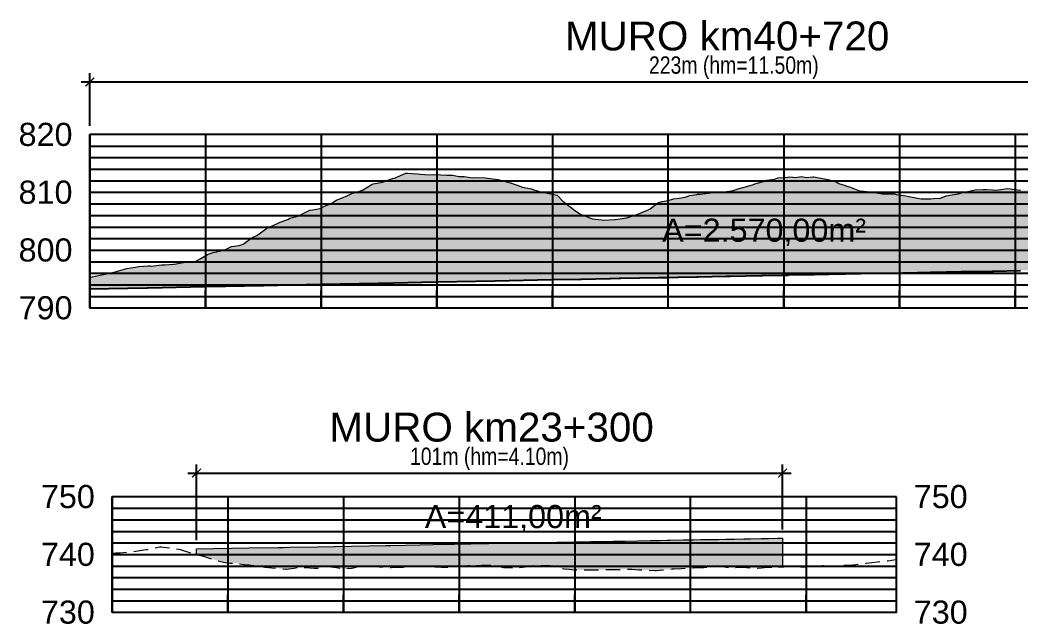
# Model space of a CAD drawing. Header units: metres. Extents: x 303118 to 359298, y 7408194 to 7460879.
# Drawn here: x 327289.3 to 327462.2, y 7420570.1 to 7420674.6 of the extents above; entities that cross this region are included whole.
import ezdxf

# ---------------------------------------------------------------- set-up
doc = ezdxf.new("R2010")
doc.units = ezdxf.units.M
doc.header["$LTSCALE"] = 10
doc.header["$PDMODE"] = 3
doc.header["$PDSIZE"] = 0.5
doc.linetypes.add('HIDDEN', pattern=[0.375, 0.25, -0.125])
doc.layers.add('F-VT-GREIDE', color=6, linetype='Continuous', lineweight=0)
doc.layers.add('F-VT-TERRENO', color=90, linetype='HIDDEN', lineweight=0)
for name, color, linetype in [('U-VT-MURO PERFIL', 15, 'Continuous'), ('U-VT-PERFIL', 4, 'Continuous'), ('U-VT-PERFIL-TXT', 2, 'Continuous')]:
    doc.layers.add(name, color=color, linetype=linetype)
doc.styles.add('Arial', font='arial.ttf')
doc.styles.add('DIM', font='arial.ttf', dxfattribs={"width": 0.8})
doc.styles.add('R80', font='arial.ttf')
doc.dimstyles.new('U-1_2000', dxfattribs={"dimscale": 2, "dimtxt": 1.5, "dimasz": 0.75, "dimexe": 0.75, "dimexo": 0.75, "dimgap": 0.25, "dimtad": 1, "dimzin": 4, "dimtxsty": 'DIM', "dimblk": 'ARCHTICK', "dimcen": 0.7, "dimdle": 0.75, "dimclrd": 256, "dimclre": 256, "dimclrt": 256, "dimaunit": 1, "dimadec": 3, "dimazin": 2, "dimtfac": 1, "dimtofl": 0, "dimtmove": 0, "dimatfit": 3, "dimldrblk": 'CLOSEDBLANK', "dimfxl": 0, "dimtolj": 1, "dimtzin": 0, "dimlwd": -1, "dimlwe": -1, "dimarcsym": 0})

# ---------------------------------------------------------------- blocks, each defined once
blk = doc.blocks.new('_ArchTick')
at = {"color": 0, "linetype": 'ByBlock', "const_width": 0.15}
blk.add_lwpolyline([(-0.5, -0.5), (0.5, 0.5)], dxfattribs=at)
blk = doc.blocks.new('*D182')
at = {"layer": 'Defpoints', "color": 0, "transparency": 16777216}
for p in [(327421.14, 7420596.22), (327421.14, 7420584.96), (327319.82, 7420583.1)]:
    blk.add_point(p, dxfattribs=at)
at = {"layer": 'U-VT-PERFIL-TXT', "transparency": 16777216}
for p, q in [((327319.82, 7420584.6), (327319.82, 7420597.72)), ((327421.14, 7420586.46), (327421.14, 7420597.72)), ((327318.32, 7420596.22), (327422.64, 7420596.22))]:
    blk.add_line(p, q, dxfattribs=at)
at = {"layer": 'U-VT-PERFIL-TXT', "transparency": 16777216, "xscale": 1.5, "yscale": 1.5, "zscale": 1.5, "rotation": 180}
blk.add_blockref('_ArchTick', (327319.82, 7420596.22), dxfattribs=at)
at = {"layer": 'U-VT-PERFIL-TXT', "transparency": 16777216, "xscale": 1.5, "yscale": 1.5, "zscale": 1.5}
blk.add_blockref('_ArchTick', (327421.14, 7420596.22), dxfattribs=at)
at = {"layer": 'U-VT-PERFIL-TXT', "transparency": 16777216, "insert": (327370.48, 7420598.68), "char_height": 3, "attachment_point": 5, "style": 'DIM'}
blk.add_mtext('\\A1;101m (hm=4.10m)', dxfattribs=at)
blk = doc.blocks.new('_ClosedBlank')
at = {"lineweight": -2}
for p, q in [((-1, 0.17), (0, 0)), ((-1, 0.17), (-1, -0.17)), ((0, 0), (-1, -0.17))]:
    blk.add_line(p, q, dxfattribs=at)
blk = doc.blocks.new('*D183')
at = {"layer": 'Defpoints', "color": 0, "transparency": 16777216}
for p in [(327524.07, 7420663.9), (327301.39, 7420654.8), (327524.07, 7420654.8)]:
    blk.add_point(p, dxfattribs=at)
at = {"layer": 'U-VT-PERFIL-TXT', "transparency": 16777216}
for p, q in [((327299.89, 7420663.9), (327525.57, 7420663.9)), ((327301.39, 7420656.3), (327301.39, 7420665.4)), ((327524.07, 7420656.3), (327524.07, 7420665.4))]:
    blk.add_line(p, q, dxfattribs=at)
at = {"layer": 'U-VT-PERFIL-TXT', "transparency": 16777216, "xscale": 1.5, "yscale": 1.5, "zscale": 1.5, "rotation": 180}
blk.add_blockref('_ArchTick', (327301.39, 7420663.9), dxfattribs=at)
at = {"layer": 'U-VT-PERFIL-TXT', "transparency": 16777216, "xscale": 1.5, "yscale": 1.5, "zscale": 1.5}
blk.add_blockref('_ArchTick', (327524.07, 7420663.9), dxfattribs=at)
at = {"layer": 'U-VT-PERFIL-TXT', "transparency": 16777216, "insert": (327412.73, 7420666.37), "char_height": 3, "attachment_point": 5, "style": 'DIM'}
blk.add_mtext('\\A1;223m (hm=11.50m)', dxfattribs=at)

msp = doc.modelspace()

# ---------------------------------------------------------------- hatches: boundary and pattern name
at = {"layer": 'U-VT-MURO PERFIL', "lineweight": -3}
h = msp.add_hatch(dxfattribs=at)
h.set_pattern_fill('ANGLE', color=256, scale=0.1)
h.set_pattern_definition([(0, (0, -100), (0, 0.6985), [0.508, -0.1905]), (90, (0, -100), (-0.6985, 4e-17), [0.508, -0.1905])])
h.paths.add_polyline_path([(327524.065, 7420635.141), (327524.065, 7420632.472), (327524.018, 7420632.471), (327520.734, 7420632.408), (327520.731, 7420632.408), (327520.466, 7420632.403), (327520.4, 7420632.402), (327519.936, 7420632.393), (327515.806, 7420632.313), (327515.802, 7420632.313), (327515.497, 7420632.307), (327515.472, 7420632.307), (327513.763, 7420632.274), (327513.612, 7420632.271), (327510.153, 7420632.203), (327504.499, 7420632.095), (327503.445, 7420632.075), (327503.419, 7420632.075), (327501.672, 7420632.041), (327498.845, 7420631.986), (327493.249, 7420631.879), (327493.192, 7420631.878), (327493.128, 7420631.877), (327487.924, 7420631.777), (327487.848, 7420631.775), (327487.543, 7420631.769), (327487.538, 7420631.769), (327482.945, 7420631.681), (327482.878, 7420631.679), (327482.817, 7420631.678), (327482.816, 7420631.678), (327482.613, 7420631.674), (327482.61, 7420631.674), (327477.985, 7420631.585), (327477.918, 7420631.584), (327477.686, 7420631.579), (327477.682, 7420631.579), (327477.682, 7420631.579), (327472.668, 7420631.482), (327472.594, 7420631.481), (327472.534, 7420631.48), (327472.533, 7420631.48), (327472.407, 7420631.477), (327472.405, 7420631.477), (327467.356, 7420631.38), (327467.282, 7420631.378), (327467.13, 7420631.375), (327467.128, 7420631.375), (327462.468, 7420631.285), (327462.4, 7420631.284), (327462.282, 7420631.281), (327462.28, 7420631.281), (327462.279, 7420631.281), (327462.279, 7420631.281), (327457.595, 7420631.19), (327457.527, 7420631.189), (327457.431, 7420631.187), (327457.429, 7420631.187), (327457.429, 7420631.187), (327452.253, 7420631.087), (327452.177, 7420631.085), (327452.119, 7420631.084), (327452.118, 7420631.084), (327452.059, 7420631.083), (327452.058, 7420631.083), (327446.915, 7420630.983), (327446.839, 7420630.981), (327446.807, 7420630.981), (327446.807, 7420630.981), (327442.154, 7420630.89), (327442.086, 7420630.889), (327442.078, 7420630.889), (327442.078, 7420630.889), (327441.871, 7420630.884), (327441.868, 7420630.884), (327437.414, 7420630.798), (327437.348, 7420630.796), (327437.348, 7420630.796), (327437.341, 7420630.796), (327437.341, 7420630.796), (327432.041, 7420630.693), (327431.963, 7420630.691), (327431.927, 7420630.69), (327431.926, 7420630.69), (327431.712, 7420630.686), (327431.709, 7420630.686), (327426.651, 7420630.587), (327426.577, 7420630.585), (327426.523, 7420630.584), (327426.522, 7420630.584), (327422.16, 7420630.499), (327422.094, 7420630.498), (327422.025, 7420630.496), (327422.024, 7420630.496), (327421.588, 7420630.488), (327421.582, 7420630.488), (327417.669, 7420630.411), (327417.611, 7420630.41), (327417.611, 7420630.41), (327417.535, 7420630.408), (327417.534, 7420630.408), (327412.107, 7420630.302), (327412.025, 7420630.3), (327412.023, 7420630.3), (327411.927, 7420630.298), (327411.92, 7420630.298), (327411.486, 7420630.289), (327406.513, 7420630.191), (327406.439, 7420630.19), (327406.334, 7420630.187), (327406.332, 7420630.187), (327403.138, 7420630.124), (327403.09, 7420630.124), (327402.981, 7420630.121), (327402.98, 7420630.121), (327401.445, 7420630.091), (327401.422, 7420630.091), (327399.766, 7420630.058), (327399.741, 7420630.057), (327399.741, 7420630.057), (327399.634, 7420630.055), (327399.632, 7420630.055), (327393.164, 7420629.927), (327393.067, 7420629.925), (327393.065, 7420629.925), (327392.941, 7420629.923), (327392.918, 7420629.922), (327391.39, 7420629.892), (327391.316, 7420629.891), (327386.393, 7420629.793), (327386.27, 7420629.79), (327386.269, 7420629.79), (327381.458, 7420629.695), (327381.386, 7420629.693), (327381.239, 7420629.691), (327371.386, 7420629.495), (327361.534, 7420629.299), (327361.386, 7420629.296), (327361.239, 7420629.293), (327351.386, 7420629.098), (327351.239, 7420629.095), (327341.386, 7420628.899), (327341.239, 7420628.896), (327331.386, 7420628.701), (327321.534, 7420628.505), (327321.386, 7420628.502), (327321.239, 7420628.499), (327311.386, 7420628.304), (327311.239, 7420628.301), (327301.386, 7420628.105), (327301.386, 7420630.082), (327301.758, 7420630.185), (327302.564, 7420630.379), (327303.768, 7420630.582), (327304.806, 7420630.825), (327305.777, 7420631.039), (327306.569, 7420631.302), (327307.787, 7420631.632), (327309.281, 7420631.827), (327309.797, 7420631.981), (327311.524, 7420632.077), (327311.807, 7420632.076), (327312.038, 7420632.053), (327313.817, 7420632.237), (327314.351, 7420632.27), (327315.828, 7420632.352), (327315.999, 7420632.4), (327317.839, 7420632.709), (327319.339, 7420632.836), (327319.85, 7420632.938), (327320.476, 7420633.274), (327321.861, 7420634.11), (327322.72, 7420634.376), (327323.872, 7420634.631), (327324.811, 7420634.937), (327325.882, 7420635.457), (327327.197, 7420635.63), (327327.893, 7420635.818), (327329.441, 7420636.974), (327329.904, 7420637.134), (327330.282, 7420637.338), (327331.915, 7420638.521), (327333.918, 7420639.458), (327333.926, 7420639.461), (327334, 7420639.497), (327335.755, 7420640.185), (327335.937, 7420640.32), (327337.584, 7420640.75), (327337.948, 7420640.978), (327339.407, 7420641.714), (327339.959, 7420641.75), (327341.229, 7420641.991), (327341.97, 7420642.412), (327343.056, 7420642.79), (327343.981, 7420643.446), (327344.882, 7420643.814), (327345.992, 7420644.274), (327346.706, 7420644.578), (327348.003, 7420644.988), (327348.534, 7420645.176), (327350.014, 7420646.122), (327350.356, 7420646.292), (327352.025, 7420646.541), (327352.178, 7420646.627), (327353.73, 7420647.173), (327354.035, 7420647.263), (327354.069, 7420647.269), (327356.045, 7420648.098), (327356.312, 7420648.126), (327358.055, 7420647.977), (327358.552, 7420647.953), (327360.065, 7420647.838), (327360.786, 7420647.861), (327362.075, 7420647.833), (327363.029, 7420647.788), (327364.085, 7420647.758), (327365.265, 7420647.515), (327366.095, 7420647.567), (327367.503, 7420647.328), (327368.105, 7420647.345), (327369.746, 7420647.324), (327370.115, 7420647.27), (327371.979, 7420647.021), (327372.125, 7420646.966), (327373.392, 7420646.64), (327374.065, 7420646.452), (327374.135, 7420646.437), (327375.887, 7420645.792), (327376.146, 7420645.698), (327377.715, 7420645.399), (327378.157, 7420645.25), (327379.539, 7420644.833), (327380.168, 7420644.709), (327381.361, 7420644.48), (327382.179, 7420644.295), (327383.187, 7420643.284), (327384.19, 7420642.492), (327385.419, 7420641.543), (327386.204, 7420641.027), (327386.393, 7420640.95), (327387.665, 7420640.431), (327388.214, 7420640.232), (327389.897, 7420640.028), (327390.224, 7420639.965), (327392.136, 7420640.105), (327392.233, 7420640.103), (327393.081, 7420640.229), (327394.135, 7420640.392), (327394.244, 7420640.404), (327395.965, 7420640.974), (327396.255, 7420641.063), (327397.789, 7420641.695), (327398.265, 7420641.948), (327399.612, 7420643), (327399.741, 7420643.042), (327400.276, 7420643.216), (327401.442, 7420643.402), (327402.286, 7420643.661), (327403.272, 7420643.765), (327404.297, 7420643.985), (327405.101, 7420644.243), (327406.307, 7420644.447), (327406.439, 7420644.459), (327406.933, 7420644.503), (327408.317, 7420644.68), (327408.764, 7420644.717), (327410.327, 7420644.839), (327410.597, 7420644.856), (327412.336, 7420645.084), (327412.436, 7420645.039), (327413.454, 7420645.4), (327414.267, 7420645.648), (327414.346, 7420645.657), (327416.098, 7420646.152), (327416.356, 7420646.262), (327417.611, 7420646.598), (327417.938, 7420646.684), (327418.365, 7420646.929), (327419.779, 7420647.083), (327420.374, 7420647.296), (327421.619, 7420647.34), (327422.382, 7420647.496), (327423.464, 7420647.343), (327424.391, 7420647.539), (327425.307, 7420647.347), (327426.399, 7420647.51), (327426.577, 7420647.476), (327427.15, 7420647.362), (327428.407, 7420647.117), (327429, 7420647.037), (327430.415, 7420646.603), (327430.855, 7420646.343), (327431.963, 7420645.987), (327432.422, 7420645.835), (327432.705, 7420645.762), (327434.429, 7420645.089), (327434.561, 7420645.073), (327436.273, 7420644.876), (327436.436, 7420644.859), (327436.449, 7420644.857), (327437.348, 7420644.732), (327438.442, 7420644.569), (327438.628, 7420644.52), (327440.447, 7420644.568), (327440.799, 7420644.427), (327442.078, 7420644.233), (327442.452, 7420644.173), (327442.958, 7420644.092), (327444.457, 7420643.766), (327445.119, 7420643.682), (327446.462, 7420643.653), (327446.807, 7420643.695), (327447.272, 7420643.748), (327448.466, 7420643.794), (327449.412, 7420644.182), (327450.47, 7420644.365), (327451.559, 7420644.553), (327452.118, 7420644.71), (327452.473, 7420644.805), (327453.688, 7420645.08), (327454.477, 7420645.236), (327455.816, 7420645.286), (327456.48, 7420645.307), (327457.429, 7420645.211), (327457.936, 7420645.154), (327458.483, 7420645.216), (327460.051, 7420645.463), (327460.485, 7420645.424), (327462.165, 7420645.193), (327462.279, 7420645.175), (327462.488, 7420645.14), (327464.256, 7420645.171), (327464.49, 7420645.194), (327466.355, 7420645.012), (327466.491, 7420644.994), (327467.128, 7420645.181), (327468.445, 7420645.551), (327468.493, 7420645.559), (327469.854, 7420645.494), (327470.473, 7420645.433), (327470.494, 7420645.436), (327472.4, 7420645.404), (327472.405, 7420645.403), (327472.496, 7420645.381), (327474.34, 7420644.831), (327474.497, 7420644.807), (327476.29, 7420644.33), (327476.498, 7420644.217), (327477.682, 7420643.841), (327478.236, 7420643.665), (327478.499, 7420643.56), (327480.192, 7420643.119), (327480.5, 7420643.062), (327482.157, 7420642.44), (327482.501, 7420642.339), (327482.61, 7420642.336), (327484.127, 7420642.29), (327484.501, 7420642.225), (327486.1, 7420641.99), (327486.502, 7420641.9), (327487.538, 7420641.523), (327488.086, 7420641.323), (327488.502, 7420641.208), (327490.079, 7420640.666), (327490.502, 7420640.467), (327492.071, 7420640.248), (327492.502, 7420640.14), (327493.192, 7420639.985), (327494.079, 7420639.786), (327494.502, 7420639.737), (327496.094, 7420639.378), (327496.503, 7420639.249), (327496.907, 7420639.158), (327498.511, 7420638.141), (327498.845, 7420638.072), (327500.149, 7420637.801), (327500.512, 7420637.72), (327500.861, 7420637.613), (327502.512, 7420637.325), (327502.829, 7420637.284), (327504.499, 7420636.89), (327504.513, 7420636.887), (327506.282, 7420636.31), (327506.514, 7420636.336), (327506.733, 7420636.263), (327508.515, 7420636.175), (327508.682, 7420636.127), (327510.153, 7420636.155), (327510.517, 7420636.16), (327512.488, 7420636.219), (327512.518, 7420636.214), (327512.546, 7420636.217), (327513.293, 7420636.012), (327514.476, 7420635.687), (327514.52, 7420635.683), (327515.806, 7420635.654), (327516.401, 7420635.639), (327516.522, 7420635.637), (327516.656, 7420635.628), (327518.524, 7420635.735), (327519.936, 7420635.495), (327520.217, 7420635.446), (327520.527, 7420635.436), (327520.874, 7420635.424), (327522.53, 7420635.222), (327524.01, 7420635.147)])
h = msp.add_hatch(dxfattribs=at)
h.set_pattern_fill('ANGLE', color=256, scale=0.1)
h.set_pattern_definition([(0, (0, 26.9663), (0, 0.6985), [0.508, -0.1905]), (90, (0, 26.9663), (-0.6985, 4e-17), [0.508, -0.1905])])
h.paths.add_polyline_path([(327421.141, 7420584.955), (327420.318, 7420584.941), (327418.692, 7420584.912), (327417.502, 7420584.891), (327415.624, 7420584.857), (327414.457, 7420584.836), (327412.837, 7420584.808), (327411.412, 7420584.782), (327410.056, 7420584.758), (327408.589, 7420584.731), (327407.035, 7420584.703), (327405.766, 7420584.681), (327404.02, 7420584.649), (327401.679, 7420584.606), (327401.221, 7420584.598), (327399.852, 7420584.574), (327398.429, 7420584.547), (327393.939, 7420584.466), (327392.023, 7420584.43), (327388.026, 7420584.358), (327382.372, 7420584.254), (327382.113, 7420584.249), (327376.2, 7420584.142), (327372.723, 7420584.077), (327370.287, 7420584.033), (327364.374, 7420583.924), (327363.076, 7420583.899), (327358.461, 7420583.815), (327353.43, 7420583.721), (327352.548, 7420583.705), (327346.635, 7420583.596), (327343.788, 7420583.542), (327340.722, 7420583.486), (327335.97, 7420583.397), (327334.809, 7420583.375), (327334.147, 7420583.363), (327328.896, 7420583.268), (327319.822, 7420583.1), (327319.822, 7420582.1), (327320.828, 7420581.884), (327320.868, 7420581.877), (327323.245, 7420581.125), (327324.499, 7420580.798), (327325.174, 7420580.688), (327325.626, 7420580.651), (327326.618, 7420580.623), (327328.068, 7420580.421), (327328.11, 7420580.419), (327328.896, 7420580.323), (327330.446, 7420580.122), (327331.653, 7420579.97), (327332.87, 7420579.82), (327333.815, 7420579.776), (327334.809, 7420579.661), (327335.192, 7420579.613), (327335.257, 7420579.608), (327335.302, 7420579.607), (327336.692, 7420579.783), (327337.751, 7420579.947), (327338.127, 7420579.945), (327338.661, 7420579.883), (327340.194, 7420579.764), (327341.005, 7420579.809), (327342.119, 7420580.079), (327342.429, 7420580.152), (327342.652, 7420580.067), (327344.042, 7420579.861), (327345.121, 7420579.65), (327345.532, 7420579.671), (327346.73, 7420579.76), (327347.6, 7420580), (327348.157, 7420580.065), (327348.913, 7420580.106), (327349.59, 7420580.093), (327350.087, 7420580.102), (327352.275, 7420579.921), (327352.572, 7420579.888), (327353.504, 7420579.904), (327355.321, 7420579.942), (327355.583, 7420579.962), (327356.731, 7420580.072), (327357.6, 7420580.076), (327358.161, 7420580.082), (327358.461, 7420580.115), (327358.89, 7420580.158), (327360.13, 7420580.137), (327361.011, 7420580.004), (327362.139, 7420579.937), (327362.667, 7420579.952), (327364.533, 7420580.008), (327365.473, 7420580.054), (327366.708, 7420580.227), (327367.765, 7420580.286), (327368.131, 7420580.229), (327368.588, 7420580.238), (327369.554, 7420580.361), (327370.329, 7420580.296), (327370.978, 7420580.325), (327371.774, 7420580.137), (327372.911, 7420579.915), (327374.933, 7420579.824), (327375.239, 7420579.82), (327375.491, 7420579.826), (327376.2, 7420579.942), (327376.66, 7420580.013), (327378.098, 7420580.236), (327379.503, 7420580.257), (327380.885, 7420580.239), (327381.18, 7420580.145), (327382.113, 7420579.944), (327383.33, 7420579.676), (327384.255, 7420579.603), (327385.174, 7420579.475), (327385.967, 7420579.449), (327386.594, 7420579.479), (327387.326, 7420579.457), (327388.017, 7420579.502), (327388.615, 7420579.474), (327390.363, 7420579.52), (327391.28, 7420579.527), (327393.383, 7420579.567), (327393.679, 7420579.584), (327393.939, 7420579.584), (327393.94, 7420579.584), (327395.098, 7420579.578), (327396.384, 7420579.482), (327396.518, 7420579.48), (327396.639, 7420579.483), (327399.071, 7420579.393), (327399.337, 7420579.384), (327399.365, 7420579.384), (327399.852, 7420579.431), (327402.048, 7420579.634), (327402.175, 7420579.664), (327402.313, 7420579.661), (327403.594, 7420579.707), (327404.775, 7420579.773), (327405.187, 7420579.809), (327405.765, 7420579.834), (327407.523, 7420579.899), (327408.178, 7420579.941), (327410.272, 7420580.053), (327410.667, 7420580.039), (327411.086, 7420579.988), (327411.411, 7420579.956), (327412.084, 7420579.887), (327413.044, 7420579.882), (327413.972, 7420579.916), (327414.915, 7420579.898), (327415.831, 7420579.822), (327416.33, 7420579.785), (327416.844, 7420579.786), (327417.502, 7420579.837), (327418.62, 7420579.917), (327419.154, 7420579.954), (327419.7, 7420579.949), (327420.571, 7420579.919), (327421.141, 7420579.96)])

# ---------------------------------------------------------------- linework, layer by layer
at = {"layer": 'F-VT-GREIDE', "color": 6, "linetype": 'Continuous', "lineweight": 0}
msp.add_lwpolyline([(327319.822, 7420582.1), (327319.822, 7420583.1), (327328.896, 7420583.268), (327334.025, 7420583.361), (327334.147, 7420583.363), (327334.809, 7420583.375), (327335.947, 7420583.396), (327335.97, 7420583.397), (327340.722, 7420583.486), (327343.689, 7420583.54), (327343.788, 7420583.542), (327346.635, 7420583.596), (327352.548, 7420583.705), (327353.306, 7420583.719), (327353.43, 7420583.721), (327358.461, 7420583.815), (327362.951, 7420583.897), (327363.076, 7420583.899), (327364.374, 7420583.924), (327370.287, 7420584.033), (327372.599, 7420584.074), (327372.723, 7420584.077), (327376.2, 7420584.142), (327382.113, 7420584.249), (327382.243, 7420584.252), (327382.372, 7420584.254), (327388.026, 7420584.358), (327391.897, 7420584.428), (327392.023, 7420584.43), (327393.939, 7420584.466), (327398.345, 7420584.546), (327398.429, 7420584.547), (327399.852, 7420584.574), (327401.185, 7420584.597), (327401.221, 7420584.598), (327401.673, 7420584.606), (327401.679, 7420584.606), (327403.99, 7420584.648), (327404.02, 7420584.649), (327405.743, 7420584.68), (327405.765, 7420584.681), (327405.766, 7420584.681), (327407.018, 7420584.703), (327407.035, 7420584.703), (327408.569, 7420584.731), (327408.589, 7420584.731), (327410.037, 7420584.757), (327410.056, 7420584.758), (327411.364, 7420584.781), (327411.381, 7420584.782), (327411.411, 7420584.782), (327411.412, 7420584.782), (327411.412, 7420584.782), (327412.819, 7420584.807), (327412.837, 7420584.808), (327414.436, 7420584.836), (327414.457, 7420584.836), (327415.609, 7420584.857), (327415.624, 7420584.857), (327417.477, 7420584.89), (327417.502, 7420584.891), (327417.502, 7420584.891), (327418.676, 7420584.912), (327418.692, 7420584.912), (327420.286, 7420584.94), (327420.307, 7420584.94), (327420.318, 7420584.941), (327421.141, 7420584.955), (327421.141, 7420579.96)], dxfattribs=at)
at = {"layer": 'F-VT-TERRENO', "color": 90, "linetype": 'HIDDEN', "lineweight": 0}
msp.add_lwpolyline([(327301.386, 7420630.082), (327301.758, 7420630.185), (327302.564, 7420630.379), (327303.768, 7420630.582), (327304.806, 7420630.825), (327305.777, 7420631.039), (327306.569, 7420631.302), (327307.787, 7420631.632), (327309.281, 7420631.827), (327309.797, 7420631.981), (327311.524, 7420632.077), (327311.807, 7420632.076), (327312.038, 7420632.053), (327313.817, 7420632.237), (327314.351, 7420632.27), (327315.828, 7420632.352), (327315.999, 7420632.4), (327317.839, 7420632.709), (327319.339, 7420632.836), (327319.85, 7420632.938), (327320.476, 7420633.274), (327321.861, 7420634.11), (327322.72, 7420634.376), (327323.872, 7420634.631), (327324.811, 7420634.937), (327325.882, 7420635.457), (327327.197, 7420635.63), (327327.893, 7420635.818), (327329.441, 7420636.974), (327329.904, 7420637.134), (327330.282, 7420637.338), (327331.915, 7420638.521), (327333.918, 7420639.458), (327333.926, 7420639.461), (327334, 7420639.497), (327335.755, 7420640.185), (327335.937, 7420640.32), (327337.584, 7420640.75), (327337.948, 7420640.978), (327339.407, 7420641.714), (327339.959, 7420641.75), (327341.229, 7420641.991), (327341.97, 7420642.412), (327343.056, 7420642.79), (327343.981, 7420643.446), (327344.882, 7420643.814), (327345.992, 7420644.274), (327346.706, 7420644.578), (327348.003, 7420644.988), (327348.534, 7420645.176), (327350.014, 7420646.122), (327350.356, 7420646.292), (327352.025, 7420646.541), (327352.178, 7420646.627), (327353.73, 7420647.173), (327354.035, 7420647.263), (327354.069, 7420647.269), (327356.045, 7420648.098), (327356.312, 7420648.126), (327358.055, 7420647.977), (327358.552, 7420647.953), (327360.065, 7420647.838), (327360.786, 7420647.861), (327362.075, 7420647.833), (327363.029, 7420647.788), (327364.085, 7420647.758), (327365.265, 7420647.515), (327366.095, 7420647.567), (327367.503, 7420647.328), (327368.105, 7420647.345), (327369.746, 7420647.324), (327370.115, 7420647.27), (327371.979, 7420647.021), (327372.125, 7420646.966), (327373.392, 7420646.64), (327374.065, 7420646.452), (327374.135, 7420646.437), (327375.887, 7420645.792), (327376.146, 7420645.698), (327377.715, 7420645.399), (327378.157, 7420645.25), (327379.539, 7420644.833), (327380.168, 7420644.709), (327381.361, 7420644.48), (327382.179, 7420644.295), (327383.187, 7420643.284), (327384.19, 7420642.492), (327385.419, 7420641.543), (327386.204, 7420641.027), (327386.393, 7420640.95), (327387.665, 7420640.431), (327388.214, 7420640.232), (327389.897, 7420640.028), (327390.224, 7420639.965), (327392.136, 7420640.105), (327392.233, 7420640.103), (327393.081, 7420640.229), (327394.135, 7420640.392), (327394.244, 7420640.404), (327395.965, 7420640.974), (327396.255, 7420641.063), (327397.789, 7420641.695), (327398.265, 7420641.948), (327399.612, 7420643), (327399.741, 7420643.042), (327400.276, 7420643.216), (327401.442, 7420643.402), (327402.286, 7420643.661), (327403.272, 7420643.765), (327404.297, 7420643.985), (327405.101, 7420644.243), (327406.307, 7420644.447), (327406.439, 7420644.459), (327406.933, 7420644.503), (327408.317, 7420644.68), (327408.764, 7420644.717), (327410.327, 7420644.839), (327410.597, 7420644.856), (327412.336, 7420645.084), (327412.436, 7420645.039), (327413.454, 7420645.4), (327414.267, 7420645.648), (327414.346, 7420645.657), (327416.098, 7420646.152), (327416.356, 7420646.262), (327417.611, 7420646.598), (327417.938, 7420646.684), (327418.365, 7420646.929), (327419.779, 7420647.083), (327420.374, 7420647.296), (327421.619, 7420647.34), (327422.382, 7420647.496), (327423.464, 7420647.343), (327424.391, 7420647.539), (327425.307, 7420647.347), (327426.399, 7420647.51), (327426.577, 7420647.476), (327427.15, 7420647.362), (327428.407, 7420647.117), (327429, 7420647.037), (327430.415, 7420646.603), (327430.855, 7420646.343), (327431.963, 7420645.987), (327432.422, 7420645.835), (327432.705, 7420645.762), (327434.429, 7420645.089), (327434.561, 7420645.073), (327436.273, 7420644.876), (327436.436, 7420644.859), (327436.449, 7420644.857), (327437.348, 7420644.732), (327438.442, 7420644.569), (327438.628, 7420644.52), (327440.447, 7420644.568), (327440.799, 7420644.427), (327442.078, 7420644.233), (327442.452, 7420644.173), (327442.958, 7420644.092), (327444.457, 7420643.766), (327445.119, 7420643.682), (327446.462, 7420643.653), (327446.807, 7420643.695), (327447.272, 7420643.748), (327448.466, 7420643.794), (327449.412, 7420644.182), (327450.47, 7420644.365), (327451.559, 7420644.553), (327452.118, 7420644.71), (327452.473, 7420644.805), (327453.688, 7420645.08), (327454.477, 7420645.236), (327455.816, 7420645.286), (327456.48, 7420645.307), (327457.429, 7420645.211), (327457.936, 7420645.154), (327458.483, 7420645.216), (327460.051, 7420645.463), (327460.485, 7420645.424), (327462.165, 7420645.193), (327462.279, 7420645.175)], dxfattribs=at)
at = {"layer": 'F-VT-TERRENO', "color": 90, "linetype": 'HIDDEN', "lineweight": 0, "flags": 128}
msp.add_lwpolyline([(327305.244, 7420582.389), (327305.882, 7420582.416), (327306.348, 7420582.434), (327306.634, 7420582.445), (327307.834, 7420582.57), (327308.978, 7420582.681), (327309.689, 7420582.787), (327310.702, 7420582.947), (327311.157, 7420583.007), (327311.33, 7420583.03), (327312.155, 7420583.211), (327313.463, 7420583.454), (327313.608, 7420583.481), (327313.7, 7420583.467), (327314.11, 7420583.403), (327316.07, 7420583.22), (327317.07, 7420582.983), (327317.191, 7420582.954), (327318.447, 7420582.567), (327319.397, 7420582.192), (327320.828, 7420581.884), (327320.868, 7420581.877), (327322.983, 7420581.208), (327323.218, 7420581.132), (327324.499, 7420580.798), (327325.174, 7420580.688), (327325.626, 7420580.651), (327326.618, 7420580.623), (327328.034, 7420580.426), (327328.064, 7420580.421), (327328.11, 7420580.419), (327328.896, 7420580.323), (327330.446, 7420580.122), (327331.653, 7420579.97), (327332.87, 7420579.82), (327333.815, 7420579.776), (327334.809, 7420579.661), (327335.192, 7420579.613), (327335.257, 7420579.608), (327335.302, 7420579.607), (327336.692, 7420579.783), (327337.751, 7420579.947), (327338.127, 7420579.945), (327338.661, 7420579.883), (327340.194, 7420579.764), (327340.722, 7420579.793), (327340.995, 7420579.806), (327342.119, 7420580.079), (327342.429, 7420580.152), (327342.652, 7420580.067), (327344.042, 7420579.861), (327345.121, 7420579.65), (327345.532, 7420579.671), (327346.635, 7420579.753), (327346.726, 7420579.759), (327347.6, 7420580), (327348.157, 7420580.065), (327348.913, 7420580.106), (327349.59, 7420580.093), (327350.087, 7420580.102), (327352.275, 7420579.921), (327352.548, 7420579.891), (327352.571, 7420579.888), (327353.504, 7420579.904), (327355.086, 7420579.937), (327355.3, 7420579.94), (327355.583, 7420579.962), (327356.731, 7420580.072), (327357.6, 7420580.076), (327358.161, 7420580.082), (327358.461, 7420580.115), (327358.89, 7420580.158), (327360.13, 7420580.137), (327361.011, 7420580.004), (327362.139, 7420579.937), (327362.667, 7420579.952), (327364.374, 7420580.003), (327364.488, 7420580.005), (327365.203, 7420580.04), (327365.388, 7420580.042), (327366.708, 7420580.227), (327367.765, 7420580.286), (327368.131, 7420580.229), (327368.588, 7420580.238), (327369.554, 7420580.361), (327370.287, 7420580.3), (327370.328, 7420580.296), (327370.978, 7420580.325), (327371.774, 7420580.137), (327372.911, 7420579.915), (327374.933, 7420579.824), (327375.239, 7420579.82), (327375.491, 7420579.826), (327376.2, 7420579.942), (327376.66, 7420580.013), (327378.058, 7420580.23), (327378.08, 7420580.233), (327378.098, 7420580.236), (327379.503, 7420580.257), (327380.712, 7420580.241), (327380.926, 7420580.226), (327381.18, 7420580.145), (327382.113, 7420579.944), (327383.33, 7420579.676), (327384.255, 7420579.603), (327385.174, 7420579.475), (327385.967, 7420579.449), (327386.594, 7420579.479), (327387.326, 7420579.457), (327388.016, 7420579.502), (327388.026, 7420579.502), (327388.615, 7420579.474), (327390.363, 7420579.52), (327391.28, 7420579.527), (327393.383, 7420579.567), (327393.679, 7420579.584), (327393.939, 7420579.584), (327393.94, 7420579.584), (327395.098, 7420579.578), (327396.384, 7420579.482), (327396.518, 7420579.48), (327396.639, 7420579.483), (327399.071, 7420579.393), (327399.337, 7420579.384), (327399.365, 7420579.384), (327399.852, 7420579.431), (327402.048, 7420579.634), (327402.175, 7420579.664), (327402.313, 7420579.661), (327403.594, 7420579.707), (327404.775, 7420579.773), (327405.012, 7420579.794), (327405.267, 7420579.813), (327405.765, 7420579.834), (327407.523, 7420579.899), (327408.178, 7420579.941), (327410.272, 7420580.053), (327410.667, 7420580.039), (327411.086, 7420579.988), (327411.411, 7420579.956), (327412.084, 7420579.887), (327413.044, 7420579.882), (327413.972, 7420579.916), (327414.915, 7420579.898), (327415.831, 7420579.822), (327416.33, 7420579.785), (327416.844, 7420579.786), (327417.502, 7420579.837), (327418.62, 7420579.917), (327419.154, 7420579.954), (327419.7, 7420579.949), (327420.571, 7420579.919), (327421.428, 7420579.981), (327422.552, 7420580.032), (327423.113, 7420580.032), (327423.402, 7420580.03), (327424.251, 7420579.989), (327424.816, 7420579.958), (327425.377, 7420579.991), (327427.08, 7420580.19), (327427.641, 7420580.216), (327428.203, 7420580.219), (327429.057, 7420580.164), (327429.298, 7420580.169), (327429.916, 7420580.18), (327431.02, 7420580.24), (327431.888, 7420580.281), (327432.774, 7420580.316), (327433.302, 7420580.371), (327433.82, 7420580.409), (327434.822, 7420580.525), (327435.628, 7420580.616), (327436.127, 7420580.678), (327436.615, 7420580.738), (327437.543, 7420580.875), (327438.498, 7420580.962), (327439.408, 7420581.059), (327440.375, 7420581.235), (327440.834, 7420581.28)], dxfattribs=at)
at = {"layer": 'U-VT-PERFIL', "color": 4, "linetype": 'Continuous', "lineweight": -3}
for p, q in [((327301.386, 7420624.803), (327301.386, 7420654.803)), ((327305.244, 7420572.136), (327305.244, 7420592.136))]:
    msp.add_line(p, q, dxfattribs=at)
at = {"layer": 'U-VT-PERFIL', "color": 2, "linetype": 'Continuous', "lineweight": -3}
for p, q in [((327401.386, 7420624.803), (327401.386, 7420654.803)), ((327301.386, 7420644.803), (327524.065, 7420644.803)), ((327301.386, 7420634.803), (327524.065, 7420634.803)), ((327405.244, 7420572.136), (327405.244, 7420592.136)), ((327305.244, 7420582.136), (327440.834, 7420582.136))]:
    msp.add_line(p, q, dxfattribs=at)
at = {"layer": 'U-VT-PERFIL', "color": 1, "linetype": 'Continuous', "lineweight": -3}
for p, q in [((327301.386, 7420652.803), (327524.065, 7420652.803)), ((327301.386, 7420650.803), (327524.065, 7420650.803)), ((327301.386, 7420648.803), (327524.065, 7420648.803)), ((327301.386, 7420646.803), (327524.065, 7420646.803)), ((327301.386, 7420642.803), (327524.065, 7420642.803)), ((327301.386, 7420640.803), (327524.065, 7420640.803)), ((327301.386, 7420638.803), (327524.065, 7420638.803)), ((327301.386, 7420636.803), (327524.065, 7420636.803)), ((327301.386, 7420632.803), (327524.065, 7420632.803)), ((327301.386, 7420630.803), (327524.065, 7420630.803)), ((327301.386, 7420628.803), (327524.065, 7420628.803)), ((327301.386, 7420626.803), (327524.065, 7420626.803)), ((327305.244, 7420590.136), (327440.834, 7420590.136)), ((327305.244, 7420588.136), (327440.834, 7420588.136)), ((327305.244, 7420586.136), (327440.834, 7420586.136)), ((327305.244, 7420584.136), (327440.834, 7420584.136)), ((327305.244, 7420580.136), (327440.834, 7420580.136)), ((327305.244, 7420578.136), (327440.834, 7420578.136)), ((327305.244, 7420576.136), (327440.834, 7420576.136)), ((327305.244, 7420574.136), (327440.834, 7420574.136))]:
    msp.add_line(p, q, dxfattribs=at)
at = {"layer": 'U-VT-PERFIL', "color": 2, "linetype": 'Continuous', "lineweight": -3}
for points in [[(327524.065, 7420654.803), (327301.386, 7420654.803), (327301.386, 7420624.803), (327524.065, 7420624.803)], [(327440.834, 7420592.136), (327305.244, 7420592.136), (327305.244, 7420572.136), (327440.834, 7420572.136)]]:
    msp.add_lwpolyline(points, close=True, dxfattribs=at)
at = {"layer": 'U-VT-PERFIL', "color": 4, "linetype": 'Continuous', "lineweight": -3}
for points in [[(327321.386, 7420654.803), (327321.386, 7420624.803), (327321.386, 7420627.803)], [(327341.386, 7420654.803), (327341.386, 7420624.803), (327341.386, 7420627.803)], [(327361.386, 7420654.803), (327361.386, 7420624.803), (327361.386, 7420627.803)], [(327381.386, 7420654.803), (327381.386, 7420624.803), (327381.386, 7420627.803)], [(327421.386, 7420654.803), (327421.386, 7420624.803), (327421.386, 7420627.803)], [(327441.386, 7420654.803), (327441.386, 7420624.803), (327441.386, 7420627.803)], [(327461.386, 7420654.803), (327461.386, 7420624.803), (327461.386, 7420627.803)], [(327325.244, 7420592.136), (327325.244, 7420572.136), (327325.244, 7420575.136)], [(327345.244, 7420592.136), (327345.244, 7420572.136), (327345.244, 7420575.136)], [(327365.244, 7420592.136), (327365.244, 7420572.136), (327365.244, 7420575.136)], [(327385.244, 7420592.136), (327385.244, 7420572.136), (327385.244, 7420575.136)], [(327425.244, 7420592.136), (327425.244, 7420572.136), (327425.244, 7420575.136)]]:
    msp.add_lwpolyline(points, dxfattribs=at)
at = {"layer": 'U-VT-PERFIL', "color": 4, "linetype": 'Continuous', "lineweight": -3, "ltscale": 2}
msp.add_lwpolyline([(327301.386, 7420630.082), (327301.386, 7420628.105), (327311.239, 7420628.301), (327311.386, 7420628.304), (327321.239, 7420628.499), (327321.386, 7420628.502), (327321.534, 7420628.505), (327331.386, 7420628.701), (327341.239, 7420628.896), (327341.386, 7420628.899), (327351.239, 7420629.095), (327351.386, 7420629.098), (327361.239, 7420629.293), (327361.386, 7420629.296), (327361.534, 7420629.299), (327371.386, 7420629.495), (327381.239, 7420629.691), (327381.386, 7420629.693), (327381.458, 7420629.695), (327386.269, 7420629.79), (327386.27, 7420629.79), (327386.393, 7420629.793), (327391.316, 7420629.891), (327391.39, 7420629.892), (327392.918, 7420629.922), (327392.941, 7420629.923), (327393.065, 7420629.925), (327393.067, 7420629.925), (327393.164, 7420629.927), (327399.632, 7420630.055), (327399.634, 7420630.055), (327399.741, 7420630.057), (327399.741, 7420630.057), (327399.766, 7420630.058), (327401.422, 7420630.091), (327401.445, 7420630.091), (327402.98, 7420630.121), (327402.981, 7420630.121), (327403.09, 7420630.124), (327403.138, 7420630.124), (327406.332, 7420630.187), (327406.334, 7420630.187), (327406.439, 7420630.19), (327406.513, 7420630.191), (327411.486, 7420630.289), (327411.92, 7420630.298), (327411.927, 7420630.298), (327412.023, 7420630.3), (327412.025, 7420630.3), (327412.107, 7420630.302), (327417.534, 7420630.408), (327417.535, 7420630.408), (327417.611, 7420630.41), (327417.611, 7420630.41), (327417.669, 7420630.411), (327421.582, 7420630.488), (327421.588, 7420630.488), (327422.024, 7420630.496), (327422.025, 7420630.496), (327422.094, 7420630.498), (327422.16, 7420630.499), (327426.522, 7420630.584), (327426.523, 7420630.584), (327426.577, 7420630.585), (327426.651, 7420630.587), (327431.709, 7420630.686), (327431.712, 7420630.686), (327431.926, 7420630.69), (327431.927, 7420630.69), (327431.963, 7420630.691), (327432.041, 7420630.693), (327437.341, 7420630.796), (327437.341, 7420630.796), (327437.348, 7420630.796), (327437.348, 7420630.796), (327437.414, 7420630.798), (327441.868, 7420630.884), (327441.871, 7420630.884), (327442.078, 7420630.889), (327442.078, 7420630.889), (327442.086, 7420630.889), (327442.154, 7420630.89), (327446.807, 7420630.981), (327446.807, 7420630.981), (327446.839, 7420630.981), (327446.915, 7420630.983), (327452.058, 7420631.083), (327452.059, 7420631.083), (327452.118, 7420631.084), (327452.119, 7420631.084), (327452.177, 7420631.085), (327452.253, 7420631.087), (327457.429, 7420631.187), (327457.429, 7420631.187), (327457.431, 7420631.187), (327457.527, 7420631.189), (327457.595, 7420631.19), (327462.279, 7420631.281)], dxfattribs=at)

# ---------------------------------------------------------------- texts
at = {"layer": 'U-VT-PERFIL', "color": 4, "linetype": 'Continuous', "lineweight": -3, "char_height": 4}
for s, insert, attachment_point, style in [('{\\C2;820}', (327298.386, 7420654.803), 6, 'Arial'), ('{\\C2;810}', (327298.386, 7420644.803), 6, 'Arial'), ('{\\C2;800}', (327298.386, 7420634.803), 6, 'Arial'), ('{\\C2;790}', (327298.386, 7420624.803), 6, 'Arial'), ('{\\C2;750}', (327302.244, 7420592.136), 6, 'Arial'), ('{\\C2;750}', (327443.834, 7420592.136), 4, 'R80'), ('{\\C2;740}', (327302.244, 7420582.136), 6, 'Arial'), ('{\\C2;740}', (327443.834, 7420582.136), 4, 'R80'), ('{\\C2;730}', (327302.244, 7420572.136), 6, 'Arial'), ('{\\C2;730}', (327443.834, 7420572.136), 4, 'R80')]:
    msp.add_mtext(s, dxfattribs=dict(at, insert=insert, attachment_point=attachment_point, style=style))
at = {"layer": 'U-VT-PERFIL-TXT', "color": 5, "linetype": 'Continuous', "lineweight": -3, "char_height": 5, "attachment_point": 8, "style": 'R80'}
for s, insert in [('MURO km40+720', (327411.571, 7420669.287)), ('MURO km23+300', (327370.851, 7420601.605))]:
    msp.add_mtext(s, dxfattribs=dict(at, insert=insert))
at = {"layer": 'U-VT-PERFIL-TXT', "color": 2, "linetype": 'Continuous', "lineweight": -3, "char_height": 4, "attachment_point": 8, "style": 'R80'}
for s, insert in [('A=2.570,00m²', (327417.966, 7420635.509)), ('A=411,00m²', (327374.59, 7420585.955))]:
    msp.add_mtext(s, dxfattribs=dict(at, insert=insert))

# ---------------------------------------------------------------- dimensions: what is measured, and where the dimension line sits
at = {"layer": 'U-VT-PERFIL-TXT'}
for base, p1, p2, text, picture, middle in [((327524.065, 7420663.899), (327301.386, 7420654.803), (327524.065, 7420654.803), '223m (hm=11.50m)', '*D183', (327412.726, 7420666.365)), ((327421.141, 7420596.217), (327319.822, 7420583.1), (327421.141, 7420584.955), '101m (hm=4.10m)', '*D182', (327370.482, 7420598.684))]:
    dim = msp.add_linear_dim(base=base, p1=p1, p2=p2, text=text, dimstyle='U-1_2000', dxfattribs=at)
    dim.commit()
    dim.dimension.update_dxf_attribs({"geometry": picture, "text_midpoint": middle})

doc.saveas('drawing.dxf')
